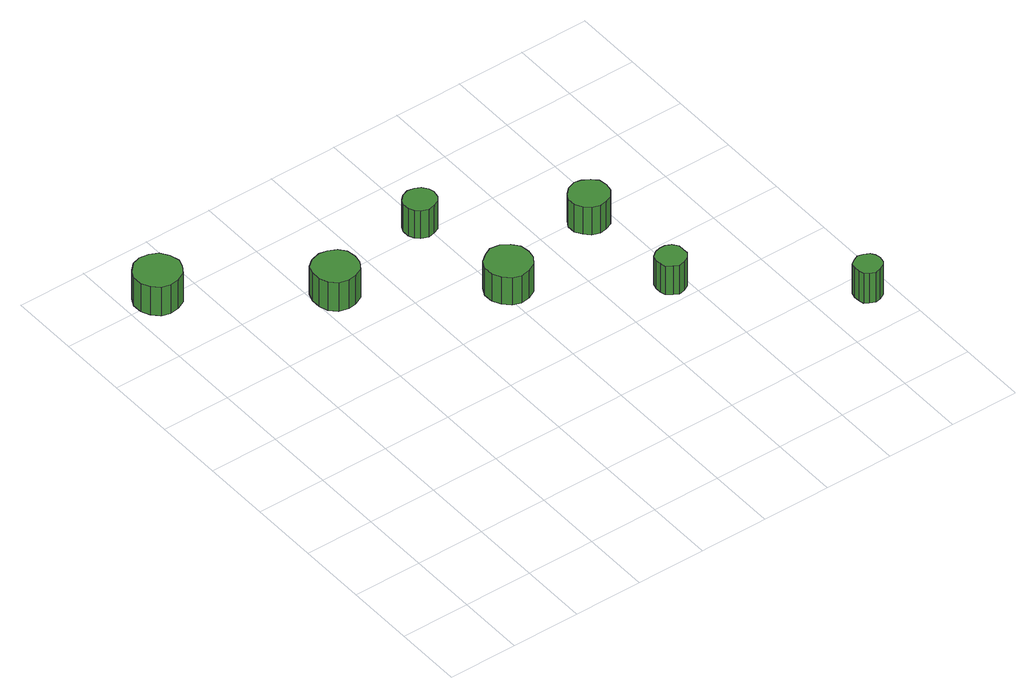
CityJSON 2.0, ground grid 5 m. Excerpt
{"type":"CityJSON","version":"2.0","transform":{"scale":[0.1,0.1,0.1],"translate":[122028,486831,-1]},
"CityObjects":{
"tree1":{"type":"SolitaryVegetationObject","attributes":{"function":"something"},"geometry":[{"type":"MultiSurface","lod":"1","boundaries":[[[0,1,2,3,4,5,6,7,8,9,10,11,12,13,14]],[[15,16,17,18,19,20,21,22,23,24,25,26,27,28,29]],[[0,29,28,1]],[[1,28,27,2]],[[2,27,26,3]],[[3,26,25,4]],[[4,25,24,5]],[[5,24,23,6]],[[6,23,22,7]],[[7,22,21,8]],[[8,21,20,9]],[[9,20,19,10]],[[10,19,18,11]],[[11,18,17,12]],[[12,17,16,13]],[[13,16,15,14]],[[14,15,29,0]]]}]},
"tree2":{"type":"SolitaryVegetationObject","attributes":{"function":"something"},"geometry":[{"type":"MultiSurface","lod":"1","boundaries":[[[30,31,32,33,34,35,36,37,38,39,40,41,42,43,44]],[[45,46,47,48,49,50,51,52,53,54,55,56,57,58,59]],[[30,59,58,31]],[[31,58,57,32]],[[32,57,56,33]],[[33,56,55,34]],[[34,55,54,35]],[[35,54,53,36]],[[36,53,52,37]],[[37,52,51,38]],[[38,51,50,39]],[[39,50,49,40]],[[40,49,48,41]],[[41,48,47,42]],[[42,47,46,43]],[[43,46,45,44]],[[44,45,59,30]]]}]},
"tree3":{"type":"SolitaryVegetationObject","attributes":{"function":"something"},"geometry":[{"type":"MultiSurface","lod":"1","boundaries":[[[60,61,62,63,64,65,66,67,68,69,70,71,72,73,74]],[[75,76,77,78,79,80,81,82,83,84,85,86,87,88,89]],[[60,89,88,61]],[[61,88,87,62]],[[62,87,86,63]],[[63,86,85,64]],[[64,85,84,65]],[[65,84,83,66]],[[66,83,82,67]],[[67,82,81,68]],[[68,81,80,69]],[[69,80,79,70]],[[70,79,78,71]],[[71,78,77,72]],[[72,77,76,73]],[[73,76,75,74]],[[74,75,89,60]]]}]},
"tree4":{"type":"SolitaryVegetationObject","attributes":{"function":"something"},"geometry":[{"type":"MultiSurface","lod":"1","boundaries":[[[90,91,92,93,94,95,96,97,98,99,100,101,102,103,104]],[[105,106,107,108,109,110,111,112,113,114,115,116,117,118,119]],[[90,119,118,91]],[[91,118,117,92]],[[92,117,116,93]],[[93,116,115,94]],[[94,115,114,95]],[[95,114,113,96]],[[96,113,112,97]],[[97,112,111,98]],[[98,111,110,99]],[[99,110,109,100]],[[100,109,108,101]],[[101,108,107,102]],[[102,107,106,103]],[[103,106,105,104]],[[104,105,119,90]]]}]},
"tree5":{"type":"SolitaryVegetationObject","attributes":{"function":"something"},"geometry":[{"type":"MultiSurface","lod":"1","boundaries":[[[120,121,122,123,124,125,126,127,128,129,130,131,132,133,134]],[[135,136,137,138,139,140,141,142,143,144,145,146,147,148,149]],[[120,149,148,121]],[[121,148,147,122]],[[122,147,146,123]],[[123,146,145,124]],[[124,145,144,125]],[[125,144,143,126]],[[126,143,142,127]],[[127,142,141,128]],[[128,141,140,129]],[[129,140,139,130]],[[130,139,138,131]],[[131,138,137,132]],[[132,137,136,133]],[[133,136,135,134]],[[134,135,149,120]]]}]},
"tree6":{"type":"SolitaryVegetationObject","attributes":{"function":"something"},"geometry":[{"type":"MultiSurface","lod":"1","boundaries":[[[150,151,152,153,154,155,156,157,158,159,160,161,162,163,164]],[[165,166,167,168,169,170,171,172,173,174,175,176,177,178,179]],[[150,179,178,151]],[[151,178,177,152]],[[152,177,176,153]],[[153,176,175,154]],[[154,175,174,155]],[[155,174,173,156]],[[156,173,172,157]],[[157,172,171,158]],[[158,171,170,159]],[[159,170,169,160]],[[160,169,168,161]],[[161,168,167,162]],[[162,167,166,163]],[[163,166,165,164]],[[164,165,179,150]]]}]},
"tree7":{"type":"SolitaryVegetationObject","attributes":{"function":"something"},"geometry":[{"type":"MultiSurface","lod":"1","boundaries":[[[180,181,182,183,184,185,186,187,188,189,190,191,192,193,194]],[[195,196,197,198,199,200,201,202,203,204,205,206,207,208,209]],[[180,209,208,181]],[[181,208,207,182]],[[182,207,206,183]],[[183,206,205,184]],[[184,205,204,185]],[[185,204,203,186]],[[186,203,202,187]],[[187,202,201,188]],[[188,201,200,189]],[[189,200,199,190]],[[190,199,198,191]],[[191,198,197,192]],[[192,197,196,193]],[[193,196,195,194]],[[194,195,209,180]]]}]},
"tree8":{"type":"SolitaryVegetationObject","attributes":{"function":"something"}}
},
"vertices":[
[39,351,33],[37,358,33],[33,364,33],[27,367,33],[20,368,33],[14,366,33],[9,361,33],[6,355,33],[6,348,33],[9,342,33],[14,337,33],[20,335,33],[27,336,33],[33,339,33],[37,345,33],[37,345,9],[33,339,9],[27,336,9],[20,335,9],[14,337,9],[9,342,9],[6,348,9],[6,355,9],[9,361,9],[14,366,9],[20,368,9],[27,367,9],[33,364,9],[37,358,9],[39,351,9],
[130,286,33],[129,293,33],[125,298,33],[119,301,33],[113,302,33],[106,300,33],[101,296,33],[99,290,33],[99,283,33],[101,277,33],[106,272,33],[113,270,33],[119,271,33],[125,274,33],[129,280,33],[129,280,9],[125,274,9],[119,271,9],[113,270,9],[106,272,9],[101,277,9],[99,283,9],[99,290,9],[101,296,9],[106,300,9],[113,302,9],[119,301,9],[125,298,9],[129,293,9],[130,286,9],
[221,224,32],[220,231,32],[216,236,32],[210,240,32],[203,241,32],[197,238,32],[192,234,32],[189,228,32],[189,221,32],[192,215,32],[197,210,32],[203,208,32],[210,209,32],[216,212,32],[220,218,32],[220,218,9],[216,212,9],[210,209,9],[203,208,9],[197,210,9],[192,215,9],[189,221,9],[189,228,9],[192,234,9],[197,238,9],[203,241,9],[210,240,9],[216,236,9],[220,231,9],[221,224,9],
[208,306,32],[207,310,32],[204,314,32],[200,316,32],[195,317,32],[190,315,32],[187,312,32],[185,308,32],[185,303,32],[187,299,32],[190,296,32],[195,294,32],[200,295,32],[204,297,32],[207,301,32],[207,301,9],[204,297,9],[200,295,9],[195,294,9],[190,296,9],[187,299,9],[185,303,9],[185,308,9],[187,312,9],[190,315,9],[195,317,9],[200,316,9],[204,314,9],[207,310,9],[208,306,9],
[300,166,32],[300,170,32],[297,174,32],[293,176,32],[289,176,32],[285,175,32],[281,172,32],[280,168,32],[280,164,32],[281,160,32],[285,157,32],[289,155,32],[293,156,32],[297,158,32],[300,162,32],[300,162,8],[297,158,8],[293,156,8],[289,155,8],[285,157,8],[281,160,8],[280,164,8],[280,168,8],[281,172,8],[285,175,8],[289,176,8],[293,176,8],[297,174,8],[300,170,8],[300,166,8],
[299,245,32],[298,251,32],[294,255,32],[289,258,32],[284,259,32],[278,257,32],[274,253,32],[271,248,32],[271,242,32],[274,237,32],[278,233,32],[284,231,32],[289,232,32],[294,234,32],[298,239,32],[298,239,9],[294,234,9],[289,232,9],[284,231,9],[278,233,9],[274,237,9],[271,242,9],[271,248,9],[274,253,9],[278,257,9],[284,259,9],[289,258,9],[294,255,9],[298,251,9],[299,245,9],
[394,83,33],[393,87,33],[391,90,33],[387,92,33],[383,93,33],[379,91,33],[376,89,33],[375,85,33],[375,81,33],[376,77,33],[379,75,33],[383,73,33],[387,74,33],[391,76,33],[393,79,33],[393,79,8],[391,76,8],[387,74,8],[383,73,8],[379,75,8],[376,77,8],[375,81,8],[375,85,8],[376,89,8],[379,91,8],[383,93,8],[387,92,8],[391,90,8],[393,87,8],[394,83,8]
]}
